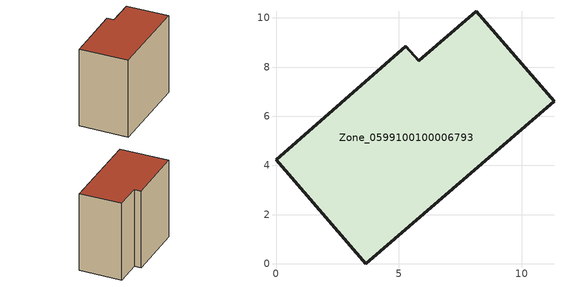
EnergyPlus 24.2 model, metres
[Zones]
Zone_0599100100006793
 floor ground (C_G): 3.65,0 0,4.23 5.28,8.85 5.81,8.25 8.15,10.27 11.31,6.6 z2.41
 wall outside (C_F): 0,4.23 3.65,0 11.31,6.6 8.15,10.27 5.81,8.25 5.28,8.85 0,4.23 z2.41:11.54
 roof outside (C_R): 5.28,8.85 0,4.23 3.65,0 11.31,6.6 8.15,10.27 5.81,8.25 z11.54
[BUILDING]
Pand.0599100100006793: North Axis=0; Terrain=City; Loads Convergence Tolerance Value=0.04; Temperature Convergence Tolerance Value=0.4; Solar Distribution=FullExterior; Maximum Number of Warmup Days=25; Minimum Number of Warmup Days=1
[Site:Location]
Rotterdam.The.Hague.AP_ZH_NLD Design_Conditions: Latitude=51.96; Longitude=4.45; Time Zone=1; Elevation=-4.5
[SITE:GROUNDTEMPERATURE:BUILDINGSURFACE]
18, 18, 18, 18, 18, 18, 18, 18, 18, 18, 18, 18
[MATERIAL] Thermal Absorptance=0.9; Solar Absorptance=0.7; Visible Absorptance=0.7
Name | Roughness | Thickness | Conductivity | Density | Specific Heat
G.TI.2015-2018 | MediumSmooth | 0.15 | 0.0428571 | 540 | 1210
F.TI.2015-2018 | Rough | 0.3 | 0.0666667 | 1920 | 840
R.TI.2015-2018 | MediumRough | 0.2 | 0.0333333 | 1500 | 1000
[CONSTRUCTION]
C_G: G.TI.2015-2018
C_F: F.TI.2015-2018
C_R: R.TI.2015-2018
[ZONE]
Zone_0599100100006793: Type=1; Multiplier=1; Ceiling Height=Autocalculate; Volume=Autocalculate; Floor Area=autocalculate; Part of Total Floor Area=Yes
[ZONEINFILTRATION:DESIGNFLOWRATE]
Infil_Zone_0599100100006793: Zone or ZoneList or Space or SpaceList=Zone_0599100100006793; Schedule=AlwaysOn; Design Flow Rate Calculation Method=Flow/Area; Flow Rate per Floor Area=0.0015; Constant Term Coefficient=1; Temperature Term Coefficient=0; Velocity Term Coefficient=0; Velocity Squared Term Coefficient=0
[HVACTEMPLATE:ZONE:IDEALLOADSAIRSYSTEM]
Zone_0599100100006793: Maximum Heating Supply Air Temperature=50; Minimum Cooling Supply Air Temperature=13; Maximum Heating Supply Air Humidity Ratio=0.0156; Minimum Cooling Supply Air Humidity Ratio=0.0077; Heating Limit=NoLimit; Cooling Limit=NoLimit; Dehumidification Control Type=ConstantSensibleHeatRatio; Cooling Sensible Heat Ratio=0.7; Dehumidification Setpoint=60; Humidification Control Type=None; Humidification Setpoint=30; Outdoor Air Method=None; Outdoor Air Flow Rate per Person=0.00944; Outdoor Air Flow Rate per Zone Floor Area=0; Outdoor Air Flow Rate per Zone=0; Demand Controlled Ventilation Type=None; Outdoor Air Economizer Type=NoEconomizer; Heat Recovery Type=None; Sensible Heat Recovery Effectiveness=0.7; Latent Heat Recovery Effectiveness=0.65
[ZONECONTROL:THERMOSTAT]
ThermostatControl_Zone_0599100100006793: Zone or ZoneList=Zone_0599100100006793; Control Type Schedule=DualSetpointControlType; Control 1=Thermostat_Zone_0599100100006793; Temperature Difference Between Cutout And Setpoint=0
[THERMOSTATSETPOINT:DUALSETPOINT]
Thermostat_Zone_0599100100006793: Heating Setpoint Temperature Schedule=HeatingSetpoint_Zone_0599100100006793; Cooling Setpoint Temperature Schedule=CoolingSetpoint_Zone_0599100100006793
[SCHEDULE:COMPACT]
HeatingSetpoint_Zone_0599100100006793: Through: 12/31, For: AllDays, Until: 24:00, 21
CoolingSetpoint_Zone_0599100100006793: Through: 12/31, For: AllDays, Until: 24:00, 24
DualSetpointControlType: Through: 12/31, For: AllDays, Until: 24:00, 4
AlwaysOn: Through: 12/31, For: AllDays, Until: 24:00, 1
